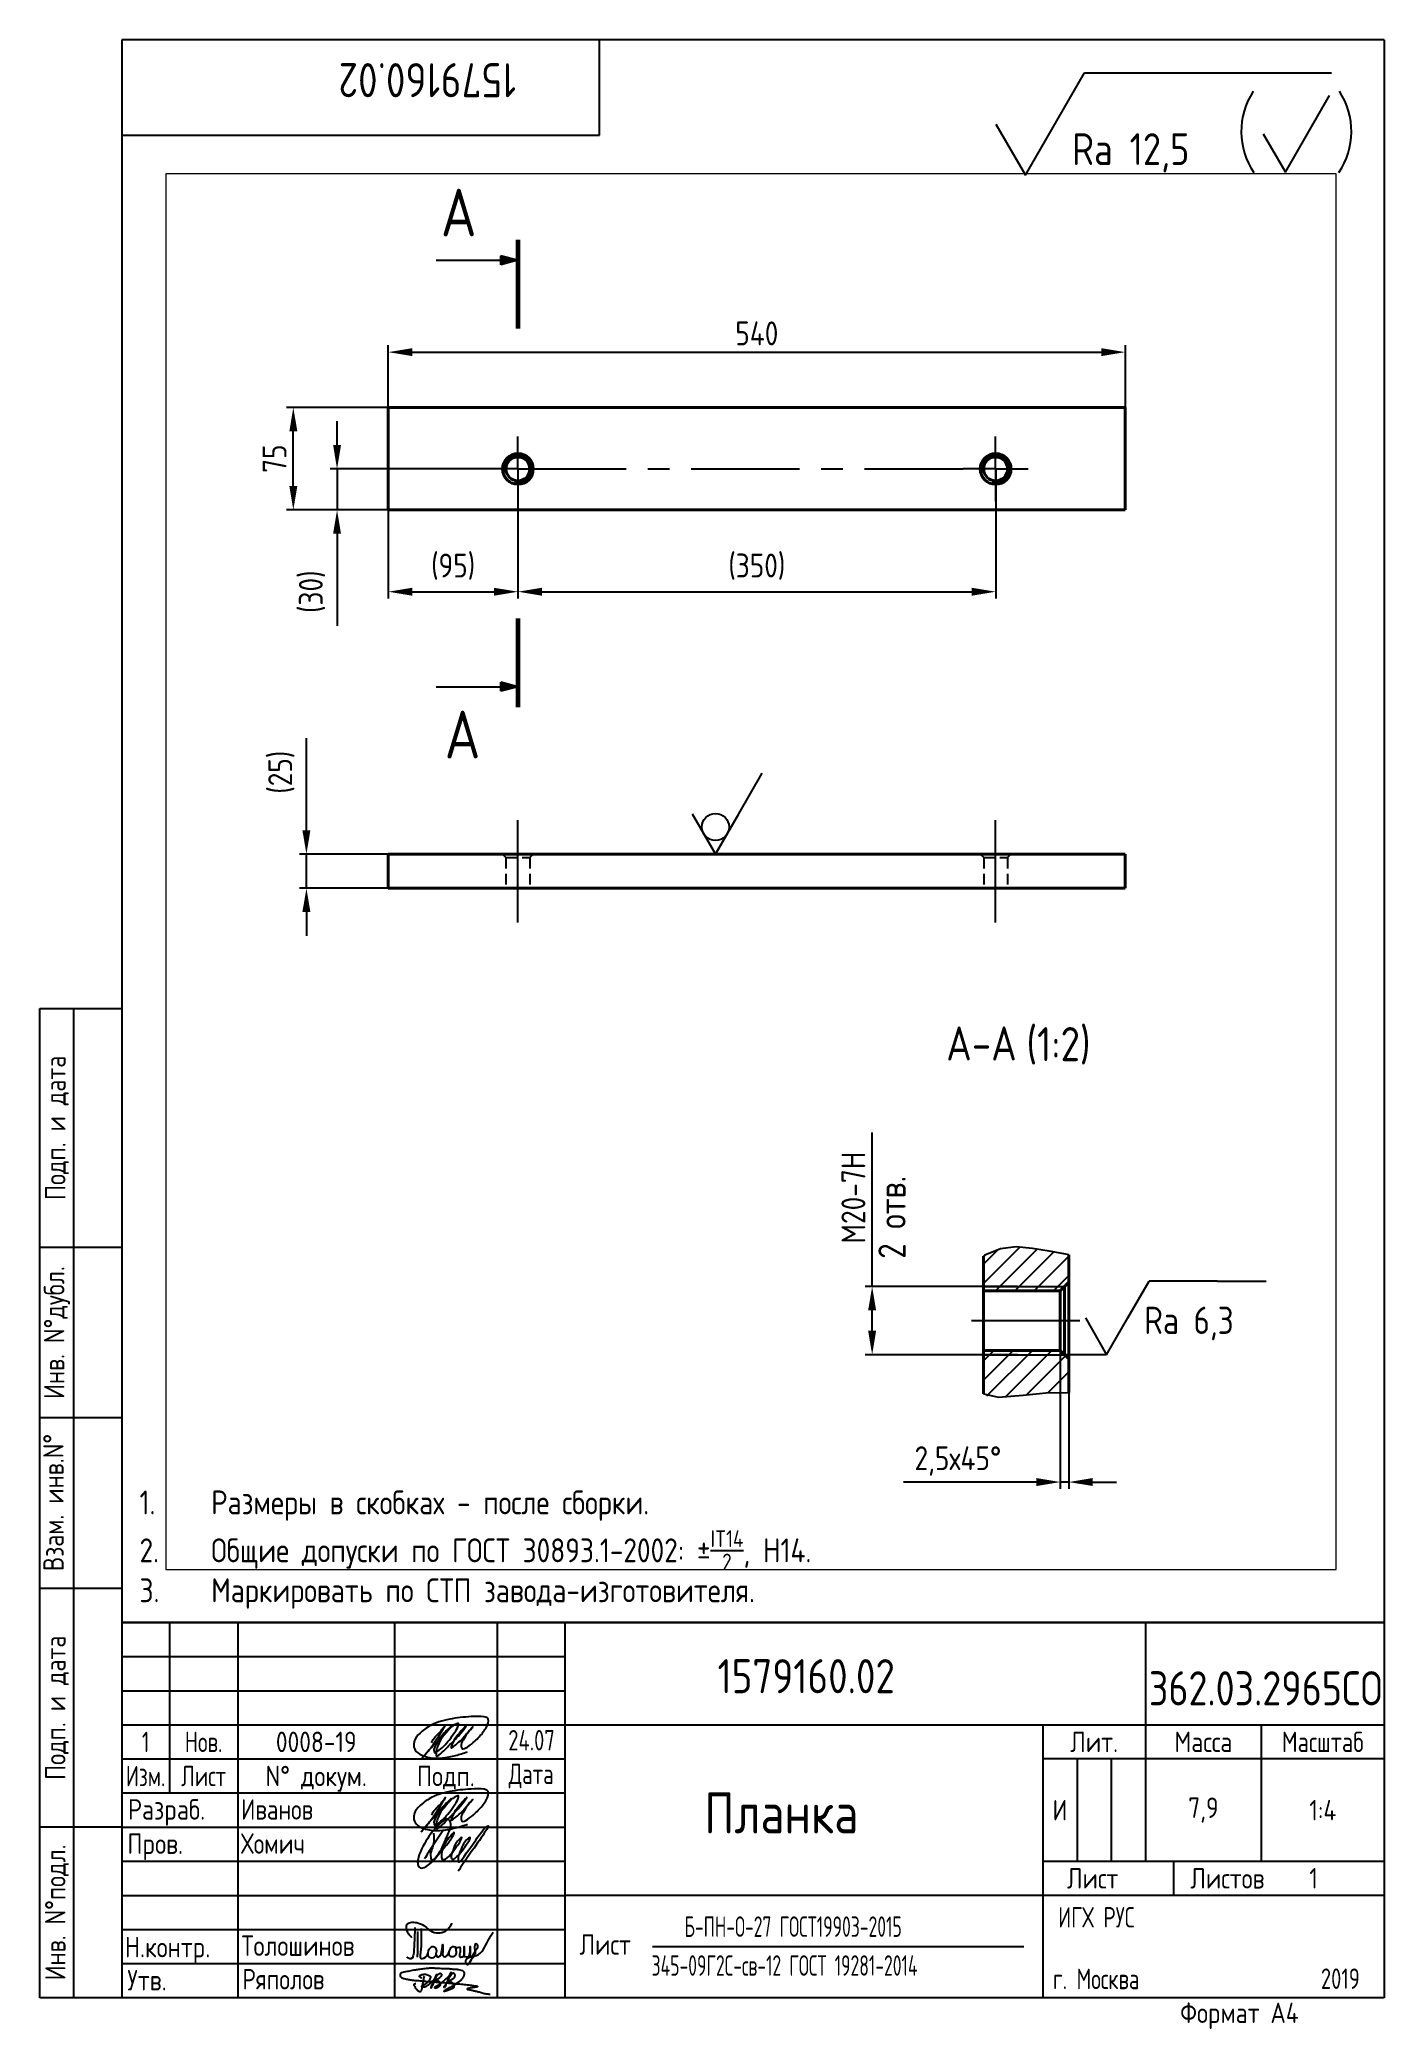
# Paper-space layout 'Лист1' of a CAD drawing. Header units: millimetres. Extents: x 7 to 204, y 0 to 291.
# The model-space entities are those that its viewports show. They can reach past a viewport. Long polylines and large blocks are cut down to what shows.
import ezdxf
from ezdxf.enums import TextEntityAlignment as Align

# ---------------------------------------------------------------- set-up
doc = ezdxf.new("R2010")
doc.units = ezdxf.units.MM
doc.linetypes.add('CENTER', pattern=[50.8, 31.75, -6.35, 6.35, -6.35])
doc.linetypes.add('HIDDEN', pattern=[9.525, 6.35, -3.175])
for name, color, linetype in [('12_SURFACE_FINISH', 7, 'Continuous'), ('Bord', 1, 'Continuous'), ('Cen', 5, 'CENTER'), ('Cont', 6, 'Continuous'), ('Dim', 7, 'Continuous'), ('Hide', 2, 'HIDDEN'), ('Text', 3, 'Continuous'), ('Textb', 6, 'Continuous'), ('Подписи', 10, 'Continuous')]:
    doc.layers.add(name, color=color, linetype=linetype)
for name, color, linetype, lineweight in [('AM_5', 3, 'Continuous', 25), ('Con', 6, 'Continuous', 40), ('Основные', 5, 'Continuous', 40)]:
    doc.layers.add(name, color=color, linetype=linetype, lineweight=lineweight)
doc.layers.add('AM_VIEWS', color=1, linetype='Continuous', lineweight=25, plot=False)
doc.styles.add('Style1', font='romans.shx', dxfattribs={"width": 0.8})
doc.dimstyles.new('DIMSTYLE_1$0', dxfattribs={"dimtxt": 3.5, "dimasz": 3.5, "dimexe": 1, "dimexo": 0, "dimgap": 1, "dimtad": 1, "dimdec": 1, "dimlfac": 5, "dimtxsty": 'Style1', "dimcen": 0.09, "dimadec": 1, "dimazin": 2, "dimtp": 0.8, "dimtm": 0.8, "dimtfac": 1, "dimtdec": 1, "dimtofl": 0, "dimtmove": 0, "dimatfit": 3, "dimfxl": 1, "dimtolj": 1, "dimarcsym": 0})

# ---------------------------------------------------------------- blocks, each defined once
blk = doc.blocks.new('A$C63F45750')
at = {"layer": 'Text'}
for points, knots in [([(3.17, 2.37), (3.12, 2.38), (3.04, 2.41), (2.94, 2.5), (2.85, 2.57), (2.79, 2.69), (2.87, 2.77), (2.99, 2.84), (3.16, 2.89), (3.36, 2.93), (3.6, 2.95), (3.82, 2.92), (4.05, 2.87), (4.25, 2.78), (4.45, 2.63), (4.46, 2.42), (4.38, 2.26), (4.28, 2.1), (4.17, 1.94), (4.03, 1.78), (3.89, 1.62), (3.75, 1.52), (3.63, 1.43), (3.49, 1.36), (3.35, 1.3), (3.24, 1.25), (3.16, 1.21), (3.12, 1.15), (3.19, 1.1), (3.27, 1.09), (3.4, 1.07), (3.55, 1.07), (3.72, 1.12), (3.92, 1.19), (4.1, 1.34), (4.26, 1.51), (4.44, 1.65), (4.59, 1.81), (4.74, 1.93), (4.84, 2.04), (4.93, 2.14), (5.07, 2.29), (5.19, 2.53), (5.28, 2.68), (5.35, 2.96), (5.23, 2.66), (5.2, 2.44), (5.04, 2.09), (4.95, 1.81), (4.86, 1.57), (4.75, 1.31), (4.67, 1.12), (4.46, 0.78), (4.62, 1.17), (4.71, 1.45), (4.88, 1.74), (5.01, 2), (5.08, 2.19), (5.19, 2.4), (5.32, 2.58), (5.4, 2.75), (5.52, 2.89), (5.65, 3.04), (5.85, 3.1), (6.02, 3.03), (6.08, 2.87), (6.03, 2.7), (5.9, 2.51), (5.7, 2.37), (5.55, 2.23), (5.4, 2.17), (5.31, 2.12), (5.12, 2.09), (5.35, 2.07), (5.48, 2), (5.64, 1.93), (5.75, 1.8), (5.85, 1.67), (5.89, 1.54), (5.89, 1.37), (5.8, 1.2), (5.63, 1.06), (5.41, 0.94), (5.23, 0.86), (5.02, 0.92), (5.13, 1.1), (5.28, 1.16), (5.44, 1.27), (5.61, 1.36), (5.74, 1.46), (5.86, 1.53), (5.95, 1.61), (6.05, 1.69), (6.15, 1.77), (6.28, 1.87), (6.46, 2.02), (6.65, 2.19), (6.83, 2.37), (6.98, 2.49), (7.11, 2.61), (7.2, 2.74), (7.32, 2.84), (7.42, 2.97), (7.48, 3.08), (7.48, 3.27), (7.34, 3.08), (7.28, 2.94), (7.18, 2.69), (7.1, 2.46), (7, 2.22), (6.93, 1.98), (6.83, 1.78), (6.73, 1.55), (6.67, 1.34), (6.6, 1.14), (6.56, 1.03), (6.39, 0.99), (6.62, 1.33), (6.75, 1.54), (6.93, 1.87), (7.05, 2.08), (7.18, 2.32), (7.33, 2.6), (7.47, 2.89), (7.6, 3.07), (7.79, 3.18), (7.95, 3.01), (8, 2.81), (7.99, 2.62), (7.94, 2.46), (7.83, 2.33), (7.69, 2.22), (7.53, 2.11), (7.37, 2.03), (7.21, 1.99), (7.11, 1.97), (6.89, 1.98), (7.07, 1.94), (7.15, 1.9), (7.27, 1.88), (7.39, 1.84), (7.52, 1.81), (7.62, 1.72), (7.7, 1.62), (7.78, 1.51), (7.83, 1.39), (7.87, 1.26), (7.88, 1.13), (7.86, 0.99), (7.75, 0.88), (7.6, 0.77), (7.4, 0.73), (7.19, 0.66), (6.97, 0.55), (6.71, 0.48), (6.57, 0.44), (6.42, 0.42), (6.52, 0.58), (6.61, 0.64), (6.81, 0.78), (7.06, 0.89), (7.33, 1.04), (7.55, 1.16), (7.7, 1.24), (7.84, 1.32), (7.99, 1.43), (8.21, 1.58), (8.48, 1.76), (8.74, 1.95), (8.97, 2.12), (9.1, 2.29), (9.23, 2.44), (9.3, 2.6), (9.37, 2.74), (9.42, 2.92), (9.45, 3.13), (9.21, 3.48), (8.67, 3.59), (8.09, 3.63), (7.57, 3.66), (7.06, 3.74), (6.57, 3.75), (6.09, 3.74), (5.67, 3.78), (5.28, 3.78), (4.96, 3.81), (4.65, 3.83), (4.31, 3.82), (3.97, 3.79), (3.61, 3.74), (3.22, 3.67), (2.86, 3.66), (2.53, 3.61), (2.18, 3.52), (1.78, 3.54), (1.38, 3.37), (0.96, 3.35), (0.58, 3.24), (0.25, 3.19), (0.03, 3.06), (-0.03, 2.83), (0.02, 2.6), (0.26, 2.38), (0.59, 2.33), (1, 2.2), (1.48, 2.15), (1.93, 2.05), (2.35, 2.02), (2.72, 2.01), (3.11, 1.94), (3.68, 1.94), (4.25, 1.83), (4.91, 1.87), (5.53, 1.76), (6.13, 1.72), (6.73, 1.71), (7.32, 1.62), (7.99, 1.55), (8.64, 1.54), (9.16, 1.46), (9.61, 1.42), (10.03, 1.4), (10.41, 1.32), (10.73, 1.29), (11.01, 1.24), (11.18, 1.23), (11.42, 1.14), (11.18, 1.06), (11.01, 1.03), (10.71, 0.98), (10.37, 0.92), (10.1, 0.91), (9.65, 0.75), (10.22, 0.67), (10.54, 0.59), (11.08, 0.47), (11.61, 0.35), (12.17, 0.15), (12.64, 0.08), (12.98, 0.03), (13.11, 0.01), (13.18, 0)], [0, 0, 0, 0, 0.153866, 0.270441, 0.388867, 0.510533, 0.592156, 0.71333, 0.90842, 1.11344, 1.349254, 1.61246, 1.782219, 2.047249, 2.291879, 2.451528, 2.651081, 2.806158, 3.017979, 3.227348, 3.462381, 3.633009, 3.75766, 3.920516, 4.080796, 4.214529, 4.291786, 4.349969, 4.397594, 4.50822, 4.594826, 4.799244, 4.954392, 5.128468, 5.437537, 5.632649, 5.842485, 6.094987, 6.293219, 6.410959, 6.551192, 6.687808, 7.022147, 7.294342, 7.425356, 7.52079, 7.946481, 8.313051, 8.59833, 8.833695, 9.090496, 9.427695, 9.601191, 9.883219, 10.093306, 10.673943, 10.798776, 10.974628, 11.287247, 11.486184, 11.648652, 11.848902, 12.027194, 12.25348, 12.40059, 12.537783, 12.716293, 12.91523, 13.208551, 13.438489, 13.549668, 13.67779, 13.77127, 13.930001, 14.029091, 14.272112, 14.434836, 14.547084, 14.739051, 14.830983, 15.061241, 15.268922, 15.500489, 15.788979, 15.879568, 16.024283, 16.221854, 16.418714, 16.593102, 16.783247, 16.91018, 17.018213, 17.135263, 17.278205, 17.430482, 17.620087, 17.979626, 18.191789, 18.388716, 18.565718, 18.714854, 18.857929, 19.039974, 19.171375, 19.283034, 19.400085, 19.618058, 19.882245, 20.150781, 20.377854, 20.649532, 20.89723, 21.042543, 21.40016, 21.557817, 21.667145, 21.752781, 21.926256, 22.412297, 22.813145, 22.961412, 23.171289, 23.607257, 23.940428, 24.110007, 24.291214, 24.48084, 24.697609, 24.904078, 25.034245, 25.218018, 25.407651, 25.573473, 25.787447, 25.930292, 26.051316, 26.18846, 26.285312, 26.406799, 26.52425, 26.630463, 26.793722, 26.898606, 27.029313, 27.171012, 27.314101, 27.419918, 27.580557, 27.709367, 27.829268, 28.024364, 28.266961, 28.41242, 28.705761, 28.989137, 29.187748, 29.233768, 29.332802, 29.529535, 29.667094, 30.039923, 30.332117, 30.61061, 30.769982, 30.856778, 31.109923, 31.313488, 31.656425, 32.066331, 32.296628, 32.49714, 32.710276, 32.891468, 33.014834, 33.177747, 33.444503, 33.618009, 34.409008, 34.914636, 35.419802, 35.95397, 36.458179, 36.88069, 37.388403, 37.738353, 38.034261, 38.353468, 38.693154, 39.037638, 39.391136, 39.787481, 40.203773, 40.488977, 40.784975, 41.26625, 41.668005, 42.070065, 42.499388, 42.869834, 43.079573, 43.213439, 43.554591, 43.717296, 44.153724, 44.506336, 45.019111, 45.587859, 45.90191, 46.270392, 46.703958, 47.093115, 47.952647, 48.44014, 49.079253, 49.808223, 50.268654, 50.851051, 51.604831, 52.298429, 52.776925, 53.1907, 53.661988, 54.042386, 54.348524, 54.616841, 54.853814, 54.983777, 55.126096, 55.333328, 55.613101, 56.008732, 56.315809, 56.59982, 56.87931, 57.399251, 57.889617, 58.432507, 59.066698, 59.660314, 59.862668, 60.07277, 60.07277, 60.07277, 60.07277]), ([(2.31, 1.53), (2.26, 1.52), (2.17, 1.51), (2.06, 1.48), (1.93, 1.38), (2.07, 1.25), (2.14, 1.11), (2.26, 0.93), (2.39, 0.72), (2.57, 0.54), (2.71, 0.44), (2.86, 0.4), (3.02, 0.43), (3.14, 0.54), (3.21, 0.79), (3.25, 1.07), (3.31, 1.4), (3.35, 1.67), (3.38, 1.92), (3.47, 2.19), (3.5, 2.43), (3.54, 2.59), (3.56, 2.64)], [0, 0, 0, 0, 0.15847, 0.269731, 0.363591, 0.555514, 0.688037, 0.848606, 1.204359, 1.433632, 1.58673, 1.729549, 1.880686, 2.057874, 2.19169, 2.63505, 2.928153, 3.184121, 3.441863, 3.696117, 4.025873, 4.178055, 4.178055, 4.178055, 4.178055])]:
    blk.add_open_spline(points, degree=3, knots=knots, dxfattribs=at)
blk = doc.blocks.new('A$C4F4A4F5D')
at = {"layer": 'Основные', "lineweight": 25}
for points, knots in [([(0.76, 2.84), (0.53, 3.07), (0.02, 3.58), (-0.25, 5.26), (1.65, 5.12), (2.72, 4.57), (3.71, 3.46), (5.71, 3.44), (6.39, 4.52), (6.67, 4.97)], [0, 0, 0, 0, 0.995549, 2.196439, 3.853213, 4.970011, 6.02292, 8.170898, 9.705386, 9.705386, 9.705386, 9.705386]), ([(1.19, 4.34), (1.17, 3.4), (1.13, 2.06), (0.98, -0.44), (0.2, -0.16), (0.03, -0.03), (0, 0)], [0, 0, 0, 0, 3.274293, 4.654149, 5.171803, 5.30168, 5.30168, 5.30168, 5.30168]), ([(1.58, 3.74), (1.58, 3.25), (1.58, 2.32), (1.61, 1.07), (1.55, 0.31), (1.53, 0)], [0, 0, 0, 0, 1.453969, 2.804084, 3.740223, 3.740223, 3.740223, 3.740223]), ([(2.1, 4.21), (2.1, 3.72), (2.08, 2.67), (2.22, 1.45), (1.71, -0.56), (3.23, 0.14), (3.06, 1.09), (3.85, 1.74), (4.43, 1.17), (4.31, 0.54), (4.11, -0.15), (3.33, -0.21), (3.11, 0.28), (3.13, 0.53), (3.14, 0.66)], [0, 0, 0, 0, 1.402041, 3.063923, 4.415037, 5.298701, 6.374637, 7.087927, 7.603499, 8.330482, 8.911132, 9.613125, 9.996533, 10.366919, 10.366919, 10.366919, 10.366919]), ([(7.18, 1.27), (7.27, 1.3), (7.44, 1.37), (7.78, 1.56), (7.87, 1.06), (7.83, 0.71), (7.66, -0.05), (8.07, 0.01), (8.43, 0.12), (8.39, 0.68), (8.46, 1.9), (8.39, 0.94), (8.43, 0.6), (8.37, 0.05), (8.74, 0.07), (9.11, -0.03), (9.26, 0.49), (9.33, 0.95), (9.27, 1.34), (9.32, 1.77), (9.28, 0.91), (9.34, 0.6), (9.2, 0.14), (9.65, -0.01), (9.83, 0.61), (10.14, 1.03), (10.6, 1.72), (9.95, 2.11), (9.91, 1.23), (10.07, 0.69), (9.92, 0), (9.35, -0.37), (8.95, -1.56), (8.34, 0.07), (10.28, -0.02), (11.26, 1.1), (11.82, 2.15), (12.24, 3.04), (12.52, 3.46), (12.65, 3.65)], [0, 0, 0, 0, 0.305783, 0.619019, 0.796582, 1.5526, 2.082394, 2.34716, 2.5822, 3.136594, 4.040413, 4.363654, 5.267311, 5.441668, 5.78494, 6.114287, 6.466434, 7.104395, 7.620812, 7.679251, 8.272982, 8.692439, 9.1059, 9.338721, 9.784511, 10.568279, 11.297869, 11.566962, 12.285888, 12.851793, 13.545205, 14.102749, 15.055561, 15.671649, 17.422398, 18.699613, 20.16544, 20.963871, 21.66672, 21.66672, 21.66672, 21.66672]), ([(4.28, 0.44), (4.31, 0.37), (4.37, 0.25), (4.41, 0.06), (4.62, -0.05), (5, 0.18), (5.14, 0.84), (5.2, 1.3), (5.31, 2.06), (5.31, 1.17), (5.3, 0.78), (5.2, 0.26), (5.58, -0.01), (5.91, 0.16), (6.08, 0.5), (6.26, 0.9), (6.43, 1.31), (6.72, 1.59), (7.17, 1.58), (7.18, 1.05), (7.31, 0.57), (6.99, 0.02), (6.34, -0.02), (6.17, 0.51), (6.24, 0.79), (6.27, 0.92)], [0, 0, 0, 0, 0.247339, 0.413433, 0.559308, 0.874045, 1.558567, 2.392422, 2.645523, 3.22433, 3.719885, 4.231527, 4.573657, 4.879974, 5.190145, 5.704595, 6.19318, 6.529505, 6.863422, 7.269696, 7.83948, 8.395909, 8.926487, 9.378613, 9.791445, 9.791445, 9.791445, 9.791445])]:
    blk.add_open_spline(points, degree=3, knots=knots, dxfattribs=at)
blk = doc.blocks.new('*D5')
at = {"layer": 'Defpoints', "color": 0, "transparency": 16777216}
for p in [(182.49, 231.71), (163.49, 225.71), (182.49, 213.71)]:
    blk.add_point(p, dxfattribs=at)
at = {"layer": 'Dim', "color": 0, "lineweight": -2, "transparency": 16777216}
for p, q in [((182.49, 231.71), (182.49, 212.71)), ((163.49, 225.71), (163.49, 212.71)), ((166.99, 213.71), (178.99, 213.71))]:
    blk.add_line(p, q, dxfattribs=at)
at = {"layer": 'Dim', "color": 0, "transparency": 16777216}
for points in [[(166.99, 214.29), (166.99, 213.13), (163.49, 213.71)], [(178.99, 214.29), (178.99, 213.13), (182.49, 213.71)]]:
    blk.add_solid(points, dxfattribs=at)
at = {"layer": 'Dim', "color": 0, "transparency": 16777216, "insert": (172.99, 217.38), "char_height": 3.5, "attachment_point": 5, "style": 'Style1'}
blk.add_mtext('\\A1;(95)', dxfattribs=at)
blk = doc.blocks.new('*D6')
at = {"layer": 'Defpoints', "color": 0, "transparency": 16777216}
for p in [(182.49, 231.71), (252.49, 231.71), (252.49, 213.71)]:
    blk.add_point(p, dxfattribs=at)
at = {"layer": 'Dim', "color": 0, "lineweight": -2, "transparency": 16777216}
for p, q in [((182.49, 231.71), (182.49, 212.71)), ((252.49, 231.71), (252.49, 212.71)), ((185.99, 213.71), (248.99, 213.71))]:
    blk.add_line(p, q, dxfattribs=at)
at = {"layer": 'Dim', "color": 0, "transparency": 16777216}
for points in [[(185.99, 214.29), (185.99, 213.13), (182.49, 213.71)], [(248.99, 214.29), (248.99, 213.13), (252.49, 213.71)]]:
    blk.add_solid(points, dxfattribs=at)
at = {"layer": 'Dim', "color": 0, "transparency": 16777216, "insert": (217.49, 217.38), "char_height": 3.5, "attachment_point": 5, "style": 'Style1'}
blk.add_mtext('\\A1;(350)', dxfattribs=at)
blk = doc.blocks.new('*D7')
at = {"layer": 'Defpoints', "color": 0, "transparency": 16777216}
for p in [(271.49, 248.83), (163.49, 240.71), (271.49, 240.71)]:
    blk.add_point(p, dxfattribs=at)
at = {"layer": 'Dim', "color": 0, "lineweight": -2, "transparency": 16777216}
for p, q in [((163.49, 240.71), (163.49, 249.83)), ((166.99, 248.83), (267.99, 248.83)), ((271.49, 240.71), (271.49, 249.83))]:
    blk.add_line(p, q, dxfattribs=at)
at = {"layer": 'Dim', "color": 0, "transparency": 16777216}
for points in [[(166.99, 249.41), (166.99, 248.25), (163.49, 248.83)], [(267.99, 249.41), (267.99, 248.25), (271.49, 248.83)]]:
    blk.add_solid(points, dxfattribs=at)
at = {"layer": 'Dim', "color": 0, "transparency": 16777216, "insert": (217.49, 251.58), "char_height": 3.5, "attachment_point": 5, "style": 'Style1'}
blk.add_mtext('\\A1;540', dxfattribs=at)
blk = doc.blocks.new('*D3')
at = {"layer": 'Defpoints', "color": 0, "transparency": 16777216}
for p in [(155.98, 231.71), (182.49, 231.71), (163.49, 225.71)]:
    blk.add_point(p, dxfattribs=at)
at = {"layer": 'Dim', "color": 0, "lineweight": -2, "transparency": 16777216}
for p, q in [((155.98, 235.21), (155.98, 238.71)), ((182.49, 231.71), (154.98, 231.71)), ((155.98, 231.71), (155.98, 225.71)), ((163.49, 225.71), (154.98, 225.71)), ((155.98, 222.21), (155.98, 208.71))]:
    blk.add_line(p, q, dxfattribs=at)
at = {"layer": 'Dim', "color": 0, "transparency": 16777216}
for points in [[(155.4, 235.21), (156.56, 235.21), (155.98, 231.71)], [(155.4, 222.21), (156.56, 222.21), (155.98, 225.71)]]:
    blk.add_solid(points, dxfattribs=at)
at = {"layer": 'Dim', "color": 0, "transparency": 16777216, "insert": (152.31, 213.71), "char_height": 3.5, "attachment_point": 5, "rotation": 90, "style": 'Style1'}
blk.add_mtext('\\A1;(30)', dxfattribs=at)
blk = doc.blocks.new('*D4')
at = {"layer": 'Defpoints', "color": 0, "transparency": 16777216}
for p in [(149.57, 240.71), (163.49, 240.71), (163.49, 225.71)]:
    blk.add_point(p, dxfattribs=at)
at = {"layer": 'Dim', "color": 0, "lineweight": -2, "transparency": 16777216}
for p, q in [((163.49, 240.71), (148.57, 240.71)), ((149.57, 229.21), (149.57, 237.21)), ((163.49, 225.71), (148.57, 225.71))]:
    blk.add_line(p, q, dxfattribs=at)
at = {"layer": 'Dim', "color": 0, "transparency": 16777216}
for points in [[(148.99, 237.21), (150.16, 237.21), (149.57, 240.71)], [(148.99, 229.21), (150.16, 229.21), (149.57, 225.71)]]:
    blk.add_solid(points, dxfattribs=at)
at = {"layer": 'Dim', "color": 0, "transparency": 16777216, "insert": (146.82, 233.21), "char_height": 3.5, "attachment_point": 5, "rotation": 90, "style": 'Style1'}
blk.add_mtext('\\A1;75', dxfattribs=at)
blk = doc.blocks.new('*D8')
at = {"layer": 'Defpoints', "color": 0, "transparency": 16777216}
for p in [(151.49, 175.25), (166.55, 175.25), (166.55, 170.25)]:
    blk.add_point(p, dxfattribs=at)
at = {"layer": 'Dim', "color": 0, "lineweight": -2, "transparency": 16777216}
for p, q in [((151.49, 178.75), (151.49, 192.25)), ((166.55, 175.25), (150.49, 175.25)), ((151.49, 170.25), (151.49, 175.25)), ((166.55, 170.25), (150.49, 170.25)), ((151.49, 166.75), (151.49, 163.25))]:
    blk.add_line(p, q, dxfattribs=at)
at = {"layer": 'Dim', "color": 0, "transparency": 16777216}
for points in [[(150.9, 178.75), (152.07, 178.75), (151.49, 175.25)], [(150.9, 166.75), (152.07, 166.75), (151.49, 170.25)]]:
    blk.add_solid(points, dxfattribs=at)
at = {"layer": 'Dim', "color": 0, "transparency": 16777216, "insert": (147.82, 187.25), "char_height": 3.5, "attachment_point": 5, "rotation": 90, "style": 'Style1'}
blk.add_mtext('\\A1;(25)', dxfattribs=at)
blk = doc.blocks.new('*D9')
at = {"layer": 'AM_5', "color": 0, "lineweight": -2, "transparency": 16777216}
for p, q in [((234.39, 111.87), (234.39, 134.44)), ((255.67, 111.87), (233.39, 111.87)), ((234.39, 105.37), (234.39, 108.37)), ((255.67, 101.87), (233.39, 101.87))]:
    blk.add_line(p, q, dxfattribs=at)
at = {"layer": 'AM_5', "color": 0, "transparency": 16777216}
for points in [[(233.8, 108.37), (234.97, 108.37), (234.39, 111.87)], [(233.8, 105.37), (234.97, 105.37), (234.39, 101.87)]]:
    blk.add_solid(points, dxfattribs=at)
at = {"layer": 'Defpoints', "color": 0, "transparency": 16777216}
for p in [(234.39, 111.87), (255.67, 111.87), (255.67, 101.87)]:
    blk.add_point(p, dxfattribs=at)
at = {"layer": 'AM_5', "color": 0, "transparency": 16777216, "insert": (231.64, 124.9), "char_height": 3.5, "attachment_point": 5, "rotation": 90, "style": 'Style1'}
blk.add_mtext('\\A1;М20-7Н', dxfattribs=at)
blk = doc.blocks.new('*D10')
at = {"layer": 'AM_5', "color": 0, "lineweight": -2, "transparency": 16777216}
for p, q in [((261.96, 102.5), (261.96, 82.2)), ((263.21, 101.25), (263.21, 82.2)), ((258.46, 83.2), (238.96, 83.2)), ((263.21, 83.2), (261.96, 83.2)), ((266.71, 83.2), (270.21, 83.2))]:
    blk.add_line(p, q, dxfattribs=at)
at = {"layer": 'AM_5', "color": 0, "transparency": 16777216}
for points in [[(258.46, 83.79), (258.46, 82.62), (261.96, 83.2)], [(266.71, 83.79), (266.71, 82.62), (263.21, 83.2)]]:
    blk.add_solid(points, dxfattribs=at)
at = {"layer": 'Defpoints', "color": 0, "transparency": 16777216}
for p in [(261.96, 102.5), (263.21, 101.25), (261.96, 83.2)]:
    blk.add_point(p, dxfattribs=at)
at = {"layer": 'AM_5', "color": 0, "transparency": 16777216, "insert": (246.96, 86.29), "char_height": 3.5, "attachment_point": 5, "style": 'Style1'}
blk.add_mtext('\\A1;2,5х45%%D', dxfattribs=at)

msp = doc.modelspace()

# ---------------------------------------------------------------- linework, layer by layer
at = {"color": 2, "linetype": 'Continuous'}
for p, q in [((182.485, 262.302), (179.995, 262.97)), ((179.995, 261.635), (179.995, 262.97)), ((182.485, 262.302), (179.995, 261.635)), ((182.485, 199.781), (179.995, 200.448)), ((179.995, 199.114), (179.995, 200.448)), ((182.485, 199.781), (179.995, 199.114)), ((214.853, 181.176), (218.289, 187.127)), ((208.005, 181.176), (211.429, 175.245)), ((211.429, 175.245), (214.853, 181.176)), ((250.707, 112.3), (256.05, 117.643)), ((250.707, 115.128), (252.902, 117.323)), ((252.482, 111.246), (258.583, 117.347)), ((255.31, 111.246), (261, 116.936)), ((258.139, 111.246), (263.207, 116.314)), ((250.707, 111.871), (262.582, 111.871)), ((260.967, 111.246), (263.207, 113.486)), ((271.855, 107.25), (274.972, 112.648)), ((284.972, 112.648), (274.972, 112.648)), ((284.972, 112.648), (292.136, 112.648)), ((265.644, 107.25), (268.75, 101.871)), ((268.75, 101.871), (271.855, 107.25)), ((250.707, 100.986), (252.217, 102.496)), ((250.707, 98.157), (255.046, 102.496)), ((251.205, 95.827), (257.874, 102.496)), ((253.874, 95.668), (260.702, 102.496)), ((250.707, 101.871), (262.582, 101.871)), ((257.064, 96.029), (262.744, 101.709)), ((260.177, 96.314), (263.207, 99.344)), ((268.75, 101.871), (262.582, 101.871))]:
    msp.add_line(p, q, dxfattribs=at)
at = {"color": 7, "linetype": 'Continuous', "lineweight": 60}
for p, q in [((182.485, 265.302), (182.485, 252.302)), ((182.485, 209.781), (182.485, 196.781))]:
    msp.add_line(p, q, dxfattribs=at)
at = {"color": 7, "linetype": 'Continuous'}
for p, q in [((170.485, 262.302), (182.485, 262.302)), ((170.485, 199.781), (182.485, 199.781))]:
    msp.add_line(p, q, dxfattribs=at)
at = {"color": 2, "linetype": 'Continuous'}
msp.add_circle((211.429, 179.214), 1.984, dxfattribs=at)
for centre in [(182.485, 231.709), (252.485, 231.709)]:
    msp.add_arc(centre, 2, 255, 195, dxfattribs=at)
for points in [[(179.995, 262.97), (182.485, 262.302), (179.995, 261.635)], [(179.995, 200.448), (182.485, 199.781), (179.995, 199.114)]]:
    msp.add_solid(points, dxfattribs=at)
at = {"layer": 'Bord', "color": 2, "linetype": 'Continuous'}
for p, q in [((253.207, 117.403), (250.906, 116.473)), ((255.514, 117.66), (253.207, 117.403)), ((257.865, 117.454), (255.514, 117.66)), ((260.33, 117.044), (257.865, 117.454)), ((262.749, 116.63), (260.33, 117.044)), ((250.906, 116.473), (250.707, 116.323)), ((263.207, 116.509), (262.749, 116.63)), ((256.518, 95.957), (260.33, 96.322)), ((260.33, 96.322), (261.78, 96.303)), ((261.78, 96.303), (263.154, 96.318)), ((263.011, 96.319), (263.207, 96.515)), ((263.154, 96.318), (263.207, 96.328)), ((250.707, 96.133), (252.902, 95.643)), ((252.902, 95.643), (256.518, 95.957))]:
    msp.add_line(p, q, dxfattribs=at)
at = {"layer": 'Cen', "linetype": 'CENTER', "ltscale": 0.5}
for p, q in [((182.485, 231.709), (182.485, 236.459)), ((252.485, 231.709), (252.485, 236.459)), ((182.485, 231.709), (177.735, 231.709)), ((182.485, 231.709), (182.485, 226.959)), ((182.485, 231.709), (247.735, 231.709)), ((252.485, 231.709), (247.735, 231.709)), ((252.485, 231.709), (257.235, 231.709)), ((252.485, 231.709), (252.485, 226.959)), ((182.485, 165.245), (182.485, 180.245)), ((252.485, 165.245), (252.485, 180.245)), ((248.947, 106.871), (264.967, 106.871))]:
    msp.add_line(p, q, dxfattribs=at)
at = {"layer": 'Con', "linetype": 'Continuous'}
for p, q in [((163.485, 240.709), (163.485, 225.709)), ((271.485, 240.709), (163.485, 240.709)), ((271.485, 225.709), (271.485, 240.709)), ((163.485, 225.709), (271.485, 225.709)), ((163.485, 175.245), (163.485, 170.245)), ((271.485, 175.245), (163.485, 175.245)), ((271.485, 175.245), (271.485, 170.245)), ((271.485, 170.245), (163.485, 170.245)), ((250.707, 96.133), (250.707, 116.323)), ((263.207, 96.328), (263.207, 116.509)), ((250.707, 111.246), (261.957, 111.246)), ((261.957, 111.246), (263.207, 112.496)), ((261.957, 102.496), (261.957, 111.246)), ((262.582, 101.871), (262.582, 111.871)), ((250.707, 102.496), (261.957, 102.496)), ((261.957, 102.496), (263.207, 101.246))]:
    msp.add_line(p, q, dxfattribs=at)
for centre, radius in [((182.485, 231.709), 2.25), ((182.485, 231.709), 1.75), ((252.485, 231.709), 2.25), ((252.485, 231.709), 1.75)]:
    msp.add_circle(centre, radius, dxfattribs=at)
at = {"layer": 'Hide', "ltscale": 0.25}
for p, q in [((180.235, 175.245), (180.735, 174.75)), ((184.735, 175.245), (184.235, 174.75)), ((250.235, 175.245), (250.735, 174.75)), ((254.735, 175.245), (254.235, 174.75)), ((180.735, 174.75), (180.735, 170.245)), ((180.735, 174.75), (184.235, 174.75)), ((184.235, 174.75), (184.235, 170.245)), ((250.735, 174.75), (250.735, 170.245)), ((250.735, 174.75), (254.235, 174.75)), ((254.235, 174.75), (254.235, 170.245))]:
    msp.add_line(p, q, dxfattribs=at)

# ---------------------------------------------------------------- texts
at = {"color": 7, "style": 'Style1', "width": 0.8}
for p in [(171.183, 265.802), (171.746, 189.281)]:
    msp.add_text('А', height=7, dxfattribs=at).set_placement(p)
at = {"color": 2, "style": 'Style1', "width": 0.8}
for s, p in [('А-А', (245.242, 144.993)), ('(1:2)', (257, 144.895))]:
    msp.add_text(s, height=5, dxfattribs=at).set_placement(p)
at = {"color": 2, "linetype": 'Continuous', "style": 'Style1', "width": 0.8}
msp.add_text('2 отв.', height=4, rotation=90, dxfattribs=at).set_placement((239.303, 115.926))
msp.add_text('Ra 6,3', height=4, dxfattribs=at).set_placement((274.246, 104.911))

# ---------------------------------------------------------------- dimensions: what is measured, and where the dimension line sits
at = {"layer": 'AM_5'}
dim = msp.add_linear_dim(base=(234.388, 111.871), p1=(255.668, 101.871), p2=(255.668, 111.871), angle=90, text='М<>-7Н', dimstyle='DIMSTYLE_1$0', override={"dimlfac": 2, "dimtofl": 1}, dxfattribs=at)
dim.commit()
dim.dimension.update_dxf_attribs({"geometry": '*D9', "text_midpoint": (231.638, 124.904)})
dim = msp.add_linear_dim(base=(261.957, 83.204), p1=(263.207, 101.246), p2=(261.957, 102.496), text='<>х45%%D', dimstyle='DIMSTYLE_1$0', override={"dimlfac": 2, "dimtofl": 1}, dxfattribs=at)
dim.commit()
dim.dimension.update_dxf_attribs({"geometry": '*D10', "text_midpoint": (246.957, 86.288)})
at = {"layer": 'Dim'}
dim = msp.add_linear_dim(base=(271.485, 248.829), p1=(163.485, 240.709), p2=(271.485, 240.709), dimstyle='DIMSTYLE_1$0', override={"dimtofl": 1}, dxfattribs=at)
dim.commit()
dim.dimension.update_dxf_attribs({"geometry": '*D7', "text_midpoint": (217.485, 251.579)})
dim = msp.add_linear_dim(base=(149.573, 240.709), p1=(163.485, 225.709), p2=(163.485, 240.709), angle=90, dimstyle='DIMSTYLE_1$0', override={"dimtofl": 1}, dxfattribs=at)
dim.commit()
dim.dimension.update_dxf_attribs({"geometry": '*D4', "text_midpoint": (146.823, 233.209)})
dim = msp.add_linear_dim(base=(155.979, 231.709), p1=(163.485, 225.709), p2=(182.485, 231.709), angle=90, text='(<>)', dimstyle='DIMSTYLE_1$0', override={"dimtofl": 1}, dxfattribs=at)
dim.commit()
dim.dimension.update_dxf_attribs({"geometry": '*D3', "text_midpoint": (155.979, 213.709), "dimtype": 160})
for base, p1, p2, override, picture, middle in [((182.485, 213.709), (163.485, 225.709), (182.485, 231.709), {"dimlfac": 5, "dimpost": '', "dimtofl": 1}, '*D5', (172.985, 217.376)), ((252.485, 213.709), (182.485, 231.709), (252.485, 231.709), {"dimlfac": 5, "dimtofl": 1}, '*D6', (217.485, 217.376))]:
    dim = msp.add_linear_dim(base=base, p1=p1, p2=p2, text='(<>)', dimstyle='DIMSTYLE_1$0', override=override, dxfattribs=at)
    dim.commit()
    dim.dimension.update_dxf_attribs({"geometry": picture, "text_midpoint": middle})
dim = msp.add_linear_dim(base=(151.485, 175.245), p1=(166.546, 170.245), p2=(166.546, 175.245), angle=90, text='(<>)', dimstyle='DIMSTYLE_1$0', override={"dimlfac": 5, "dimpost": '', "dimtofl": 1}, dxfattribs=at)
dim.commit()
dim.dimension.update_dxf_attribs({"geometry": '*D8', "text_midpoint": (147.818, 187.245)})

psp = doc.layouts.new('Лист1')

# ---------------------------------------------------------------- linework, layer by layer
at = {"layer": '12_SURFACE_FINISH', "color": 2, "linetype": 'Continuous'}
for p, q in [((151.6, 271.39), (160.26, 286.39)), ((160.26, 286.39), (196.44, 286.39)), ((192.95, 277.48), (196.19, 283.1)), ((147.27, 278.89), (151.6, 271.39)), ((186.45, 277.48), (189.7, 271.85)), ((189.7, 271.85), (192.95, 277.48))]:
    psp.add_line(p, q, dxfattribs=at)
for centre, start, end in [((193.98, 277.8), 146.7128, 214.1116), ((188.65, 277.8), 325.8884, 33.2872)]:
    psp.add_arc(centre, 10.74, start, end, dxfattribs=at)
at = {"layer": 'Bord'}
for p, q in [((19.19, 54.25), (84.19, 54.25)), ((19.19, 49.25), (84.19, 49.25)), ((19.19, 44.25), (84.19, 44.25)), ((159.19, 39.25), (159.19, 24.25)), ((164.19, 39.25), (164.19, 24.25)), ((19.19, 29.25), (84.19, 29.25)), ((19.19, 24.25), (84.19, 24.25)), ((19.19, 19.25), (84.19, 19.25)), ((19.19, 14.25), (84.19, 14.25)), ((19.19, 9.25), (84.19, 9.25))]:
    psp.add_line(p, q, dxfattribs=at)
at = {"layer": 'Cont'}
for p, q in [((204.19, 291.25), (19.19, 291.25)), ((19.19, 291.25), (19.19, 4.25)), ((89.19, 277.25), (89.19, 291.25)), ((204.19, 291.25), (204.19, 4.25)), ((204.19, 291.25), (204.19, 4.25)), ((19.19, 277.25), (89.19, 277.25)), ((7.19, 4.25), (7.19, 149.25)), ((7.19, 149.25), (19.19, 149.25)), ((12.19, 4.25), (12.19, 149.25)), ((7.19, 114.25), (19.19, 114.25)), ((19.19, 89.25), (7.19, 89.25)), ((19.19, 64.25), (7.19, 64.25)), ((19.19, 59.25), (204.19, 59.25)), ((204.19, 59.25), (19.19, 59.25)), ((26.19, 59.25), (26.19, 34.25)), ((36.19, 59.25), (36.19, 4.25)), ((59.19, 4.25), (59.19, 59.25)), ((74.19, 59.25), (74.19, 4.25)), ((84.19, 4.25), (84.19, 59.25)), ((169.19, 59.25), (169.19, 24.25)), ((84.19, 44.25), (204.19, 44.25)), ((154.19, 4.25), (154.19, 44.25)), ((186.19, 24.25), (186.19, 44.25)), ((19.19, 39.25), (84.19, 39.25)), ((204.19, 39.25), (154.19, 39.25)), ((84.19, 34.25), (19.19, 34.25)), ((19.19, 29.25), (7.19, 29.25)), ((154.19, 24.25), (204.19, 24.25)), ((173.31, 24.25), (173.31, 19.25)), ((204.19, 19.25), (84.19, 19.25)), ((19.19, 4.25), (7.19, 4.25)), ((204.19, 4.25), (19.19, 4.25))]:
    psp.add_line(p, q, dxfattribs=at)
at = {"layer": 'Text'}
psp.add_line((96.95, 11.77), (151.36, 11.77), dxfattribs=at)
at = {"layer": 'Подписи'}
for points, knots in [([(67.48, 44.05), (66.98, 43.6), (66.13, 42.82), (65.32, 41.53), (64.83, 40.67), (65.06, 40.03), (65.76, 40.56), (66.36, 41.04), (67.27, 42.07), (67.95, 43.13), (68.41, 43.76), (68.62, 44.55), (67.88, 44.24), (67.32, 43.82), (66.7, 42.99), (66.02, 42.31), (65.66, 41.5), (65.33, 40.71), (65.23, 40.15), (65.27, 39.55), (66, 40.04), (66.68, 40.76), (67.99, 42.03), (68.87, 42.97), (70.26, 44.86), (68.24, 42.56), (67.87, 42.07), (67.33, 40.72), (68.69, 41.75), (69.06, 42.16), (71.13, 44.49), (69.69, 42.93), (69.31, 42.12), (68.81, 41.32), (69.11, 40.52), (70.13, 41.16), (71.01, 41.9), (72.03, 42.95), (72.7, 43.96), (73.29, 45.46), (70.45, 45.5), (68.17, 45.28), (65.2, 44.69), (63.31, 43.45), (62.21, 42.38), (61.85, 41.23), (62.33, 40.16), (63.38, 39.65), (64.7, 39.34), (66.3, 39.36), (68.09, 39.72), (69.29, 40.11), (69.87, 40.3)], [0, 0, 0, 0, 1.9755, 3.453266, 4.599682, 4.791473, 5.145238, 6.497385, 7.664272, 9.094306, 10.114998, 10.459762, 10.811562, 11.792042, 12.959743, 13.767676, 14.660412, 15.605031, 16.245448, 16.572031, 16.925795, 18.146901, 20.185044, 21.789331, 22.951009, 24.626743, 26.592474, 27.035558, 27.450584, 30.017364, 31.457812, 32.594833, 33.885024, 34.80449, 35.192074, 35.984441, 37.373068, 39.207782, 40.066553, 41.248724, 42.851981, 46.196805, 49.405498, 51.42283, 52.958607, 53.90671, 54.859511, 56.175895, 57.248919, 58.950609, 60.891135, 62.727304, 62.727304, 62.727304, 62.727304]), ([(64.6, 41.67), (64.75, 41.96), (65.11, 42.62), (65.92, 43.16), (67.18, 45.11), (64.97, 41.5), (64.33, 40.64), (62.52, 38.53), (64.67, 41.15), (65.57, 41.89), (66.08, 42.3)], [0, 0, 0, 0, 0.949687, 2.182955, 3.211934, 5.843898, 8.089363, 9.295303, 11.182264, 13.603818, 13.603818, 13.603818, 13.603818]), ([(67.48, 33.43), (66.98, 32.98), (66.13, 32.2), (65.32, 30.91), (64.83, 30.05), (65.06, 29.41), (65.76, 29.94), (66.36, 30.43), (67.27, 31.45), (67.95, 32.51), (68.41, 33.14), (68.62, 33.93), (67.88, 33.62), (67.32, 33.2), (66.7, 32.37), (66.02, 31.69), (65.66, 30.88), (65.33, 30.09), (65.23, 29.54), (65.27, 28.93), (66, 29.42), (66.68, 30.14), (67.99, 31.41), (68.87, 32.35), (70.26, 34.24), (68.24, 31.94), (67.87, 31.45), (67.33, 30.1), (68.69, 31.13), (69.06, 31.54), (71.13, 33.87), (69.69, 32.31), (69.31, 31.51), (68.81, 30.7), (69.11, 29.9), (70.13, 30.55), (71.01, 31.28), (72.03, 32.33), (72.7, 33.34), (73.29, 34.84), (70.45, 34.88), (68.17, 34.67), (65.2, 34.07), (63.31, 32.83), (62.21, 31.76), (61.85, 30.61), (62.33, 29.54), (63.38, 29.03), (64.7, 28.72), (66.3, 28.74), (68.09, 29.1), (69.29, 29.49), (69.87, 29.68)], [0, 0, 0, 0, 1.9755, 3.453266, 4.599682, 4.791473, 5.145238, 6.497385, 7.664272, 9.094306, 10.114998, 10.459762, 10.811562, 11.792042, 12.959743, 13.767676, 14.660412, 15.605031, 16.245448, 16.572031, 16.925795, 18.146901, 20.185044, 21.789331, 22.951009, 24.626743, 26.592474, 27.035558, 27.450584, 30.017364, 31.457812, 32.594833, 33.885024, 34.80449, 35.192074, 35.984441, 37.373068, 39.207782, 40.066553, 41.248724, 42.851981, 46.196805, 49.405498, 51.42283, 52.958607, 53.90671, 54.859511, 56.175895, 57.248919, 58.950609, 60.891135, 62.727304, 62.727304, 62.727304, 62.727304]), ([(64.6, 31.05), (64.75, 31.34), (65.11, 32), (65.92, 32.54), (67.18, 34.49), (64.97, 30.88), (64.33, 30.02), (62.52, 27.91), (64.67, 30.54), (65.57, 31.27), (66.08, 31.69)], [0, 0, 0, 0, 0.949687, 2.182955, 3.211934, 5.843898, 8.089363, 9.295303, 11.182264, 13.603818, 13.603818, 13.603818, 13.603818]), ([(64.9, 28.37), (64.94, 27.78), (65.02, 26.53), (64.27, 25.45), (64.6, 24.17), (65.92, 25.53), (66.35, 26.75), (67.16, 28.56), (67.62, 29.72), (66.88, 30.71), (65.4, 29.47), (64.1, 27.85), (62.82, 25.64), (62.48, 24.05), (62.87, 22.88), (64.48, 23.84), (65.59, 25.24), (66.81, 26.62), (67.58, 27.67), (68.22, 28.9), (67.2, 27.76), (66.53, 26.9), (66.01, 25.9), (66.06, 24.15), (67.42, 25.1), (67.88, 25.98), (68.57, 26.71), (69.39, 28.28), (67.88, 26.7), (67.76, 25.78), (67.38, 24.99), (67.63, 24.36), (68.52, 25.1), (69.08, 25.77), (69.65, 26.62), (70.64, 28.08), (69.54, 27.27), (69.12, 26.56), (68.71, 25.55), (68.43, 24.83), (68.54, 23.78), (70.26, 26.24), (71.04, 27.31), (72.12, 28.84), (73.79, 30.31), (70.05, 25.17), (68.96, 23.49), (68.49, 22.79)], [0, 0, 0, 0, 1.694377, 3.611891, 4.07736, 4.60447, 7.711907, 8.884558, 10.553021, 11.020313, 12.085944, 14.869427, 18.302412, 19.195025, 19.797312, 21.447957, 22.845763, 25.833596, 26.383869, 27.255355, 28.272531, 28.907972, 30.992725, 31.763238, 32.806058, 34.265897, 35.053159, 36.16987, 37.377204, 38.774687, 39.574428, 39.857371, 40.446901, 41.989311, 42.846158, 44.082314, 44.70121, 45.674294, 46.914256, 47.749726, 48.21214, 49.32338, 53.084538, 54.488933, 54.79415, 59.273817, 62.52012, 62.52012, 62.52012, 62.52012]), ([(66.24, 28.69), (65.71, 27.93), (64.77, 26.59), (63.92, 25.19), (63.55, 24.59)], [0, 0, 0, 0, 2.789819, 4.905952, 4.905952, 4.905952, 4.905952])]:
    psp.add_open_spline(points, degree=3, knots=knots, dxfattribs=at)

# ---------------------------------------------------------------- block references
at = {"layer": 'Cont'}
psp.add_blockref('A$C63F45750', (59.99, 4.75), dxfattribs=at)
at = {"layer": 'Подписи'}
psp.add_blockref('A$C4F4A4F5D', (60.95, 10.2), dxfattribs=at)

# ---------------------------------------------------------------- texts
at = {"layer": '12_SURFACE_FINISH', "color": 2, "linetype": 'Continuous', "style": 'Style1', "width": 0.8}
psp.add_text('Ra 12,5', height=4.667, dxfattribs=at).set_placement((158.45, 272.89))
at = {"layer": 'Text', "style": 'Style1', "width": 0.8}
for s, p in [('Подп. и дата', (9.69, 131.75)), ('Инв. N%%dдубл.', (9.69, 101.75)), ('Взам. инв.N%%d ', (9.18, 77.63)), ('Подп. и дата', (9.69, 46.75)), ('Инв. N%%dподл.', (9.69, 16.75))]:
    psp.add_text(s, height=3, rotation=90, dxfattribs=at).set_placement(p, align=Align.MIDDLE)
at = {"layer": 'Text', "style": 'Style1'}
for s, height, width, p in [('1579160.02', 5, 0.8, (106.49, 48.88)), ('Разpаб.', 3, 0.8, (20.11, 30.35)), ('Иванов', 3, 0.77, (36.67, 30.35)), ('Планка', 6, 0.8, (104.55, 28.33)), ('Пpов.', 3, 0.8, (20.02, 25.33)), ('Хомич', 3, 0.77, (36.67, 25.35)), ('Б-ПН-О-27 ГОСТ19903-2015', 3, 0.6, (101.65, 13.17)), ('Н.контp.', 3, 0.8, (19.65, 10.17)), ('Толошинов', 3, 0.8, (36.74, 10.38)), ('Лист', 3, 0.8, (86.27, 10.55)), ('345-09Г2С-св-12 ГОСТ 19281-2014', 3, 0.6, (96.83, 7.47)), ('Утв.', 3, 0.8, (20.02, 5.31)), ('Ряполов', 3, 0.77, (36.87, 5.46)), ('г. Москва', 3, 0.7, (155.64, 5.5)), ('Фоpмат А4', 3, 0.8, (174.29, 0.54))]:
    psp.add_text(s, height=height, dxfattribs=dict(at, width=width)).set_placement(p)
at = {"layer": 'Text', "style": 'Style1', "width": 0.593724}
psp.add_text('362.03.2965СО', height=5, dxfattribs=at).set_placement((169.7, 47.1), (203.91, 47.1), align=Align.FIT)
at = {"layer": 'Text', "style": 'Style1'}
for s, width, p in [('1', 0.7, (22.69, 41.75)), ('Нов.', 0.7, (31.19, 41.75)), ('0008-19', 0.8, (47.69, 41.75)), ('24.07', 0.7, (79.24, 41.99)), ('Лит.', 0.8, (161.69, 41.75)), ('Масса', 0.8, (177.69, 41.75)), ('Масштаб', 0.75, (195.19, 41.75)), ('Изм.', 0.7, (22.69, 36.75)), ('Лист', 0.7, (31.19, 36.75)), ('N%%d докум.', 0.8, (47.69, 36.75)), ('Подп.', 0.8, (66.69, 36.75)), ('Лист', 0.8, (161.46, 21.75)), ('Листов', 0.8, (181.21, 21.75))]:
    psp.add_text(s, height=3, dxfattribs=dict(at, width=width)).set_placement(p, align=Align.MIDDLE_CENTER)
at = {"layer": 'Text', "style": 'Style1', "width": 0.7}
for s, p in [('Дата', (79.19, 36.75)), ('ИГХ РУС', (162.02, 16.04))]:
    psp.add_text(s, height=3, dxfattribs=at).set_placement(p, align=Align.MIDDLE)
at = {"layer": 'Text', "insert": (18.3, 78.6), "char_height": 3.5, "attachment_point": 1, "style": 'Style1'}
psp.add_mtext_dynamic_manual_height_columns('\\A1;\\pxi-3,l4,t4,35;1.\tРазмеры в скобках - после сборки.\\P2.\tОбщие допуски по ГОСТ 30893.1-2002: %%P{\\H0.7x;\\SIT14/2;\\H1.42857x;, Н14}.\\P3.\tМаркировать по СТП завода-изготовителя.', width=207.1972, gutter_width=25, heights=[65.06], dxfattribs=at)
at = {"layer": 'Text', "style": 'Style1', "width": 0.8}
for tag, text, p in [('И', 'И', (156.67, 31.75)), ('7,9', '', (177.69, 31.75)), ('1:4', '', (195.19, 31.75))]:
    psp.add_attdef(tag, text=text, height=3, dxfattribs=at).set_placement(p, align=Align.MIDDLE)
at = {"layer": 'Text', "style": 'Style1'}
for tag, p, width in [('1', (193.21, 20.26), 0.8), ('2019', (194.91, 5.54), 0.7)]:
    psp.add_attdef(tag, p, '', height=3, dxfattribs=dict(at, width=width))
at = {"layer": 'Textb', "style": 'Style1', "width": 0.8}
psp.add_text('1579160.02', height=5, rotation=180, dxfattribs=at).set_placement((76.98, 287.83))

# ---------------------------------------------------------------- viewports
at = {"layer": 'AM_VIEWS'}
psp.add_viewport(center=(111.38, 169.31), size=(171.49, 204.628), view_center_point=(216.616, 172.676), view_height=204.6278, dxfattribs=at)

doc.saveas('drawing.dxf')
